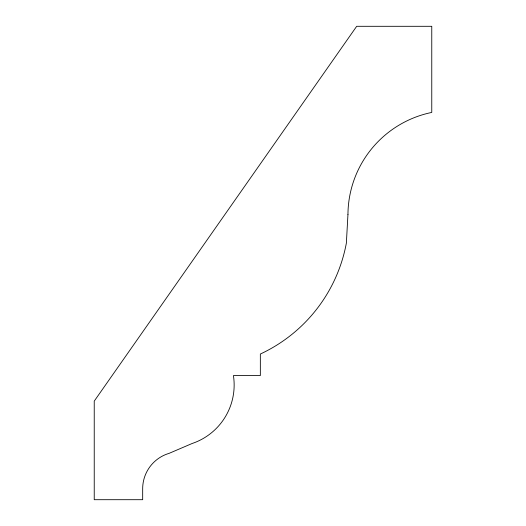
<?xml version="1.0" encoding="UTF-8"?>
<svg xmlns="http://www.w3.org/2000/svg" width="526" height="526" viewBox="0 0 526 526"><rect width="100%" height="100%" fill="white"/><g stroke="black" fill="none" stroke-linecap="round" stroke-linejoin="round"><path stroke-width="0.79" d="M347.956 214.43L346.364 243.111A153.119 153.119 0 0 1 260.344 354.031L260.344 375.564L233.426 375.564A61.726 61.726 0 0 1 192.154 443.49L169.102 453.353A36.873 36.873 0 0 0 142.677 488.937L142.677 499.7L94.233 499.7L94.233 401.121L356.687 26.3L431.767 26.3L431.767 112.432A104.878 104.878 0 0 0 347.956 214.43"/></g></svg>
